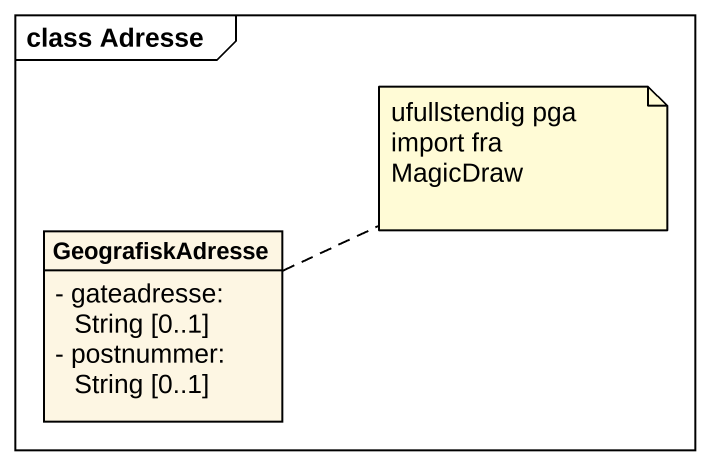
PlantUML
@startuml
mainframe class Adresse
hide circle
hide empty members
skinparam classAttributeIconSize 0
class GeografiskAdresse {
  - gateadresse: String [0..1]
  - postnummer: String [0..1]
}
note right of GeografiskAdresse : ufullstendig pga import fra MagicDraw
@enduml
